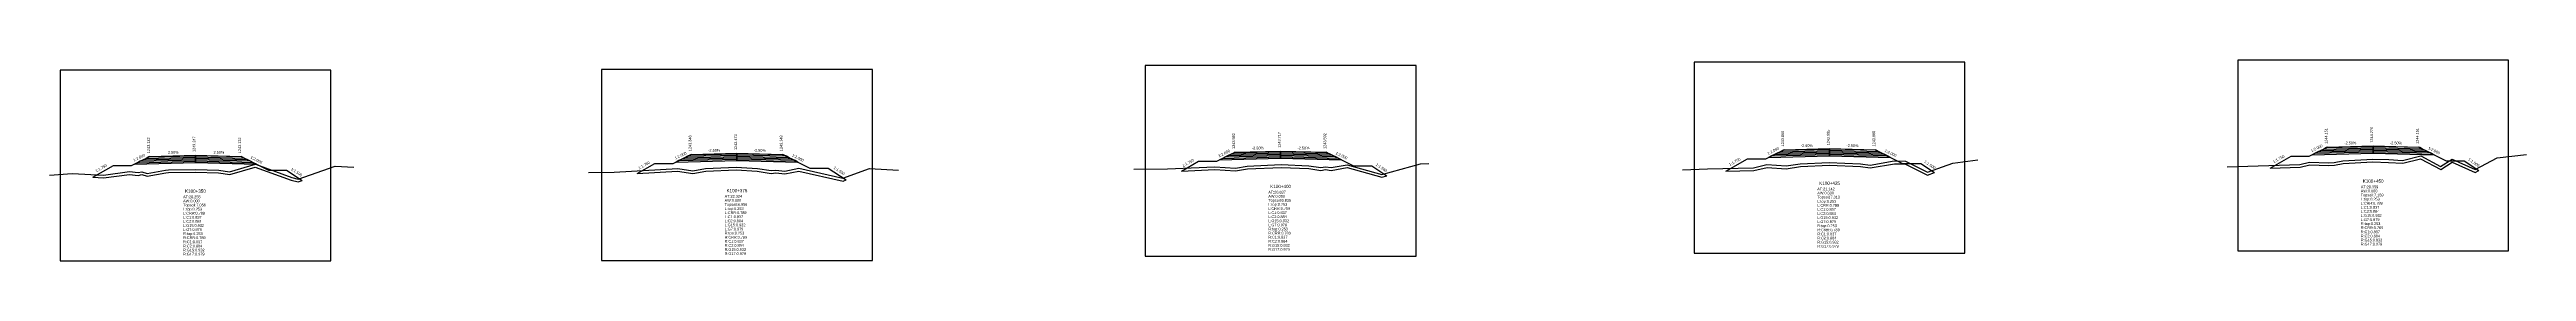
# Model space of a CAD drawing. Extents: x -7 to 78429, y 1189 to 1262.
# Drawn here: x 35540.2 to 35811.8, y 1231.6 to 1253.7 of the extents above; entities that cross this region are included whole.
import ezdxf
from ezdxf.enums import TextEntityAlignment as Align

# ---------------------------------------------------------------- set-up
doc = ezdxf.new("R2010")
doc.units = 0

msp = doc.modelspace()

# ---------------------------------------------------------------- linework, layer by layer
at = {"layer": 'A4_BORDER', "color": 7}
for points in [[(35541.321, 1231.628), (35571.021, 1231.628), (35571.021, 1252.628), (35541.321, 1252.628), (35541.321, 1231.628)], [(35600.711, 1231.687), (35630.411, 1231.687), (35630.411, 1252.687), (35600.711, 1252.687), (35600.711, 1231.687)], [(35660.336, 1232.142), (35690.036, 1232.142), (35690.036, 1253.142), (35660.336, 1253.142), (35660.336, 1232.142)], [(35720.545, 1232.496), (35750.245, 1232.496), (35750.245, 1253.496), (35720.545, 1253.496), (35720.545, 1232.496)], [(35780.158, 1232.728), (35809.858, 1232.728), (35809.858, 1253.728), (35780.158, 1253.728), (35780.158, 1232.728)]]:
    msp.add_lwpolyline(points, dxfattribs=at)
at = {"layer": 'CLEAR_GROUND', "color": 8}
for points in [[(35544.904, 1240.827), (35546.088, 1240.773), (35548.945, 1241.156), (35549.904, 1241.045), (35550.28, 1241.123), (35550.87, 1240.942), (35552.93, 1241.306), (35553.224, 1241.349), (35556.167, 1241.401), (35558.7, 1241.316), (35559.929, 1241.143), (35562.732, 1241.958), (35566.667, 1240.531), (35567.445, 1240.325), (35567.887, 1240.478)], [(35604.604, 1241.23), (35609.055, 1241.492), (35610.732, 1241.235), (35612.138, 1241.5), (35615.481, 1241.661), (35617.781, 1241.513), (35619.318, 1241.265), (35619.831, 1241.325), (35620.815, 1241.206), (35622.334, 1241.51), (35627.205, 1240.419), (35627.528, 1240.537)], [(35664.304, 1241.517), (35667.961, 1241.695), (35670.238, 1241.55), (35671.546, 1241.762), (35675.256, 1241.926), (35678.267, 1241.787), (35679.603, 1241.594), (35680.107, 1241.693), (35680.729, 1241.595), (35682.477, 1241.896), (35686.284, 1240.844), (35686.835, 1240.992)], [(35724.004, 1241.494), (35727.096, 1241.565), (35728.535, 1241.919), (35730.629, 1241.777), (35732.208, 1242.009), (35735.367, 1242.173), (35738.773, 1242.011), (35739.853, 1241.869), (35742.501, 1242.325), (35743.653, 1242.305), (35746.119, 1241.061), (35746.916, 1241.346)], [(35783.704, 1241.835), (35787.006, 1241.944), (35788.066, 1242.194), (35790.105, 1242.123), (35790.766, 1242.166), (35791.728, 1242.348), (35794.989, 1242.538), (35796.699, 1242.473), (35798.251, 1242.382), (35800.204, 1242.874), (35802.427, 1241.679), (35803.692, 1242.482), (35806.193, 1241.354), (35806.618, 1241.578)]]:
    msp.add_lwpolyline(points, dxfattribs=at)
at = {"layer": 'DESIGN_ROAD_TRIMMED', "color": 1}
for points in [[(35783.704, 1241.835), (35786.008, 1243.151), (35788.008, 1243.151), (35790.008, 1244.151), (35790.008, 1244.151), (35789.903, 1244.098), (35789.903, 1244.098), (35789.587, 1243.94), (35789.587, 1243.94), (35789.271, 1243.783), (35789.271, 1243.783), (35788.955, 1243.625), (35788.955, 1243.625), (35788.64, 1243.467), (35788.64, 1243.467), (35788.324, 1243.309), (35795.008, 1243.476), (35795.008, 1243.626), (35795.008, 1243.626), (35795.008, 1243.776), (35795.008, 1243.776), (35795.008, 1243.926), (35795.008, 1243.926), (35795.008, 1244.076), (35795.008, 1244.076), (35795.008, 1244.226), (35795.008, 1244.226), (35795.008, 1244.276), (35795.008, 1244.276), (35795.008, 1244.276), (35795.008, 1244.276), (35795.008, 1244.276), (35795.008, 1244.226), (35795.008, 1244.226), (35795.008, 1244.076), (35795.008, 1244.076), (35795.008, 1243.926), (35795.008, 1243.926), (35795.008, 1243.776), (35795.008, 1243.776), (35795.008, 1243.626), (35795.008, 1243.626), (35795.008, 1243.476), (35801.692, 1243.309), (35801.377, 1243.467), (35801.377, 1243.467), (35801.061, 1243.625), (35801.061, 1243.625), (35800.745, 1243.783), (35800.745, 1243.783), (35800.429, 1243.94), (35800.429, 1243.94), (35800.113, 1244.098), (35800.113, 1244.098), (35800.008, 1244.151), (35800.008, 1244.151), (35803.008, 1242.651), (35805.008, 1242.651), (35806.618, 1241.578)], [(35544.904, 1240.827), (35547.171, 1242.122), (35549.171, 1242.122), (35551.171, 1243.122), (35551.171, 1243.122), (35551.066, 1243.069), (35551.066, 1243.069), (35550.75, 1242.911), (35550.75, 1242.911), (35550.434, 1242.754), (35550.434, 1242.754), (35550.119, 1242.596), (35550.119, 1242.596), (35549.803, 1242.438), (35549.803, 1242.438), (35549.487, 1242.28), (35556.171, 1242.447), (35556.171, 1242.597), (35556.171, 1242.597), (35556.171, 1242.747), (35556.171, 1242.747), (35556.171, 1242.897), (35556.171, 1242.897), (35556.171, 1243.047), (35556.171, 1243.047), (35556.171, 1243.197), (35556.171, 1243.197), (35556.171, 1243.247), (35556.171, 1243.247), (35556.171, 1243.247), (35556.171, 1243.247), (35556.171, 1243.247), (35556.171, 1243.197), (35556.171, 1243.197), (35556.171, 1243.047), (35556.171, 1243.047), (35556.171, 1242.897), (35556.171, 1242.897), (35556.171, 1242.747), (35556.171, 1242.747), (35556.171, 1242.597), (35556.171, 1242.597), (35556.171, 1242.447), (35562.855, 1242.28), (35562.54, 1242.438), (35562.54, 1242.438), (35562.224, 1242.596), (35562.224, 1242.596), (35561.908, 1242.754), (35561.908, 1242.754), (35561.592, 1242.911), (35561.592, 1242.911), (35561.276, 1243.069), (35561.276, 1243.069), (35561.171, 1243.122), (35561.171, 1243.122), (35564.171, 1241.622), (35566.171, 1241.622), (35567.887, 1240.478)], [(35604.604, 1241.23), (35606.561, 1242.348), (35608.561, 1242.348), (35610.561, 1243.348), (35610.561, 1243.348), (35610.456, 1243.295), (35610.456, 1243.295), (35610.14, 1243.137), (35610.14, 1243.137), (35609.824, 1242.98), (35609.824, 1242.98), (35609.509, 1242.822), (35609.509, 1242.822), (35609.193, 1242.664), (35609.193, 1242.664), (35608.877, 1242.506), (35615.561, 1242.673), (35615.561, 1242.823), (35615.561, 1242.823), (35615.561, 1242.973), (35615.561, 1242.973), (35615.561, 1243.123), (35615.561, 1243.123), (35615.561, 1243.273), (35615.561, 1243.273), (35615.561, 1243.423), (35615.561, 1243.423), (35615.561, 1243.473), (35615.561, 1243.473), (35615.561, 1243.473), (35615.561, 1243.473), (35615.561, 1243.473), (35615.561, 1243.423), (35615.561, 1243.423), (35615.561, 1243.273), (35615.561, 1243.273), (35615.561, 1243.123), (35615.561, 1243.123), (35615.561, 1242.973), (35615.561, 1242.973), (35615.561, 1242.823), (35615.561, 1242.823), (35615.561, 1242.673), (35622.245, 1242.506), (35621.93, 1242.664), (35621.93, 1242.664), (35621.614, 1242.822), (35621.614, 1242.822), (35621.298, 1242.98), (35621.298, 1242.98), (35620.982, 1243.137), (35620.982, 1243.137), (35620.666, 1243.295), (35620.666, 1243.295), (35620.561, 1243.348), (35620.561, 1243.348), (35623.561, 1241.848), (35625.561, 1241.848), (35627.528, 1240.537)], [(35664.304, 1241.517), (35666.186, 1242.592), (35668.186, 1242.592), (35670.186, 1243.592), (35670.186, 1243.592), (35670.08, 1243.539), (35670.08, 1243.539), (35669.765, 1243.381), (35669.765, 1243.381), (35669.449, 1243.224), (35669.449, 1243.224), (35669.133, 1243.066), (35669.133, 1243.066), (35668.817, 1242.908), (35668.817, 1242.908), (35668.501, 1242.75), (35675.186, 1242.917), (35675.186, 1243.067), (35675.186, 1243.067), (35675.186, 1243.217), (35675.186, 1243.217), (35675.186, 1243.367), (35675.186, 1243.367), (35675.186, 1243.517), (35675.186, 1243.517), (35675.186, 1243.667), (35675.186, 1243.667), (35675.186, 1243.717), (35675.186, 1243.717), (35675.186, 1243.717), (35675.186, 1243.717), (35675.186, 1243.717), (35675.186, 1243.667), (35675.186, 1243.667), (35675.186, 1243.517), (35675.186, 1243.517), (35675.186, 1243.367), (35675.186, 1243.367), (35675.186, 1243.217), (35675.186, 1243.217), (35675.186, 1243.067), (35675.186, 1243.067), (35675.186, 1242.917), (35681.87, 1242.75), (35681.554, 1242.908), (35681.554, 1242.908), (35681.238, 1243.066), (35681.238, 1243.066), (35680.922, 1243.224), (35680.922, 1243.224), (35680.607, 1243.381), (35680.607, 1243.381), (35680.291, 1243.539), (35680.291, 1243.539), (35680.186, 1243.592), (35680.186, 1243.592), (35683.186, 1242.092), (35685.186, 1242.092), (35686.835, 1240.992)], [(35724.004, 1241.494), (35726.395, 1242.86), (35728.395, 1242.86), (35730.395, 1243.86), (35730.395, 1243.86), (35730.29, 1243.807), (35730.29, 1243.807), (35729.974, 1243.649), (35729.974, 1243.649), (35729.658, 1243.492), (35729.658, 1243.492), (35729.343, 1243.334), (35729.343, 1243.334), (35729.027, 1243.176), (35729.027, 1243.176), (35728.711, 1243.018), (35735.395, 1243.185), (35735.395, 1243.335), (35735.395, 1243.335), (35735.395, 1243.485), (35735.395, 1243.485), (35735.395, 1243.635), (35735.395, 1243.635), (35735.395, 1243.785), (35735.395, 1243.785), (35735.395, 1243.935), (35735.395, 1243.935), (35735.395, 1243.985), (35735.395, 1243.985), (35735.395, 1243.985), (35735.395, 1243.985), (35735.395, 1243.985), (35735.395, 1243.935), (35735.395, 1243.935), (35735.395, 1243.785), (35735.395, 1243.785), (35735.395, 1243.635), (35735.395, 1243.635), (35735.395, 1243.485), (35735.395, 1243.485), (35735.395, 1243.335), (35735.395, 1243.335), (35735.395, 1243.185), (35742.079, 1243.018), (35741.764, 1243.176), (35741.764, 1243.176), (35741.448, 1243.334), (35741.448, 1243.334), (35741.132, 1243.492), (35741.132, 1243.492), (35740.816, 1243.649), (35740.816, 1243.649), (35740.5, 1243.807), (35740.5, 1243.807), (35740.395, 1243.86), (35740.395, 1243.86), (35743.395, 1242.36), (35745.395, 1242.36), (35746.916, 1241.346)]]:
    msp.add_lwpolyline(points, dxfattribs=at)
at = {"layer": 'FINISHED_ROAD', "color": 2}
for points in [[(35786.008, 1243.151), (35788.008, 1243.151), (35790.008, 1244.151), (35790.008, 1244.151), (35795.008, 1244.276), (35800.008, 1244.151), (35800.008, 1244.151), (35803.008, 1242.651), (35805.008, 1242.651)], [(35547.171, 1242.122), (35549.171, 1242.122), (35551.171, 1243.122), (35551.171, 1243.122), (35556.171, 1243.247), (35561.171, 1243.122), (35561.171, 1243.122), (35564.171, 1241.622), (35566.171, 1241.622)], [(35606.561, 1242.348), (35608.561, 1242.348), (35610.561, 1243.348), (35610.561, 1243.348), (35615.561, 1243.473), (35620.561, 1243.348), (35620.561, 1243.348), (35623.561, 1241.848), (35625.561, 1241.848)], [(35666.186, 1242.592), (35668.186, 1242.592), (35670.186, 1243.592), (35670.186, 1243.592), (35675.186, 1243.717), (35680.186, 1243.592), (35680.186, 1243.592), (35683.186, 1242.092), (35685.186, 1242.092)], [(35726.395, 1242.86), (35728.395, 1242.86), (35730.395, 1243.86), (35730.395, 1243.86), (35735.395, 1243.985), (35740.395, 1243.86), (35740.395, 1243.86), (35743.395, 1242.36), (35745.395, 1242.36)]]:
    msp.add_lwpolyline(points, dxfattribs=at)
at = {"layer": 'LAYER_0', "color": 4}
for points in [[(35790.008, 1244.151), (35789.903, 1244.098), (35795.008, 1244.226), (35795.008, 1244.276)], [(35551.171, 1243.122), (35551.066, 1243.069), (35556.171, 1243.197), (35556.171, 1243.247)], [(35610.561, 1243.348), (35610.456, 1243.295), (35615.561, 1243.423), (35615.561, 1243.473)], [(35670.186, 1243.592), (35670.08, 1243.539), (35675.186, 1243.667), (35675.186, 1243.717)], [(35730.395, 1243.86), (35730.29, 1243.807), (35735.395, 1243.935), (35735.395, 1243.985)]]:
    msp.add_lwpolyline(points, dxfattribs=at)
at = {"layer": 'LAYER_1', "color": 4}
for points in [[(35789.903, 1244.098), (35789.587, 1243.94), (35795.008, 1244.076), (35795.008, 1244.226)], [(35551.066, 1243.069), (35550.75, 1242.911), (35556.171, 1243.047), (35556.171, 1243.197)], [(35610.456, 1243.295), (35610.14, 1243.137), (35615.561, 1243.273), (35615.561, 1243.423)], [(35670.08, 1243.539), (35669.765, 1243.381), (35675.186, 1243.517), (35675.186, 1243.667)], [(35730.29, 1243.807), (35729.974, 1243.649), (35735.395, 1243.785), (35735.395, 1243.935)]]:
    msp.add_lwpolyline(points, dxfattribs=at)
at = {"layer": 'LAYER_10', "color": 6}
for points in [[(35562.224, 1242.596), (35562.54, 1242.438), (35556.171, 1242.597), (35556.171, 1242.747)], [(35621.614, 1242.822), (35621.93, 1242.664), (35615.561, 1242.823), (35615.561, 1242.973)], [(35681.238, 1243.066), (35681.554, 1242.908), (35675.186, 1243.067), (35675.186, 1243.217)], [(35741.448, 1243.334), (35741.764, 1243.176), (35735.395, 1243.335), (35735.395, 1243.485)], [(35801.061, 1243.625), (35801.377, 1243.467), (35795.008, 1243.626), (35795.008, 1243.776)]]:
    msp.add_lwpolyline(points, dxfattribs=at)
at = {"layer": 'LAYER_11', "color": 6}
for points in [[(35562.54, 1242.438), (35562.855, 1242.28), (35556.171, 1242.447), (35556.171, 1242.597)], [(35621.93, 1242.664), (35622.245, 1242.506), (35615.561, 1242.673), (35615.561, 1242.823)], [(35681.554, 1242.908), (35681.87, 1242.75), (35675.186, 1242.917), (35675.186, 1243.067)], [(35741.764, 1243.176), (35742.079, 1243.018), (35735.395, 1243.185), (35735.395, 1243.335)], [(35801.377, 1243.467), (35801.692, 1243.309), (35795.008, 1243.476), (35795.008, 1243.626)]]:
    msp.add_lwpolyline(points, dxfattribs=at)
at = {"layer": 'LAYER_2', "color": 4}
for points in [[(35550.75, 1242.911), (35550.434, 1242.754), (35556.171, 1242.897), (35556.171, 1243.047)], [(35610.14, 1243.137), (35609.824, 1242.98), (35615.561, 1243.123), (35615.561, 1243.273)], [(35669.765, 1243.381), (35669.449, 1243.224), (35675.186, 1243.367), (35675.186, 1243.517)], [(35729.974, 1243.649), (35729.658, 1243.492), (35735.395, 1243.635), (35735.395, 1243.785)], [(35789.587, 1243.94), (35789.271, 1243.783), (35795.008, 1243.926), (35795.008, 1244.076)]]:
    msp.add_lwpolyline(points, dxfattribs=at)
at = {"layer": 'LAYER_3', "color": 4}
for points in [[(35550.434, 1242.754), (35550.119, 1242.596), (35556.171, 1242.747), (35556.171, 1242.897)], [(35609.824, 1242.98), (35609.509, 1242.822), (35615.561, 1242.973), (35615.561, 1243.123)], [(35669.449, 1243.224), (35669.133, 1243.066), (35675.186, 1243.217), (35675.186, 1243.367)], [(35729.658, 1243.492), (35729.343, 1243.334), (35735.395, 1243.485), (35735.395, 1243.635)], [(35789.271, 1243.783), (35788.955, 1243.625), (35795.008, 1243.776), (35795.008, 1243.926)]]:
    msp.add_lwpolyline(points, dxfattribs=at)
at = {"layer": 'LAYER_4', "color": 4}
for points in [[(35550.119, 1242.596), (35549.803, 1242.438), (35556.171, 1242.597), (35556.171, 1242.747)], [(35609.509, 1242.822), (35609.193, 1242.664), (35615.561, 1242.823), (35615.561, 1242.973)], [(35669.133, 1243.066), (35668.817, 1242.908), (35675.186, 1243.067), (35675.186, 1243.217)], [(35729.343, 1243.334), (35729.027, 1243.176), (35735.395, 1243.335), (35735.395, 1243.485)], [(35788.955, 1243.625), (35788.64, 1243.467), (35795.008, 1243.626), (35795.008, 1243.776)]]:
    msp.add_lwpolyline(points, dxfattribs=at)
at = {"layer": 'LAYER_5', "color": 4}
for points in [[(35549.803, 1242.438), (35549.487, 1242.28), (35556.171, 1242.447), (35556.171, 1242.597)], [(35609.193, 1242.664), (35608.877, 1242.506), (35615.561, 1242.673), (35615.561, 1242.823)], [(35668.817, 1242.908), (35668.501, 1242.75), (35675.186, 1242.917), (35675.186, 1243.067)], [(35729.027, 1243.176), (35728.711, 1243.018), (35735.395, 1243.185), (35735.395, 1243.335)], [(35788.64, 1243.467), (35788.324, 1243.309), (35795.008, 1243.476), (35795.008, 1243.626)]]:
    msp.add_lwpolyline(points, dxfattribs=at)
at = {"layer": 'LAYER_6', "color": 6}
for points in [[(35800.008, 1244.151), (35800.113, 1244.098), (35795.008, 1244.226), (35795.008, 1244.276)], [(35561.171, 1243.122), (35561.276, 1243.069), (35556.171, 1243.197), (35556.171, 1243.247)], [(35620.561, 1243.348), (35620.666, 1243.295), (35615.561, 1243.423), (35615.561, 1243.473)], [(35680.186, 1243.592), (35680.291, 1243.539), (35675.186, 1243.667), (35675.186, 1243.717)], [(35740.395, 1243.86), (35740.5, 1243.807), (35735.395, 1243.935), (35735.395, 1243.985)]]:
    msp.add_lwpolyline(points, dxfattribs=at)
at = {"layer": 'LAYER_7', "color": 6}
for points in [[(35800.113, 1244.098), (35800.429, 1243.94), (35795.008, 1244.076), (35795.008, 1244.226)], [(35561.276, 1243.069), (35561.592, 1242.911), (35556.171, 1243.047), (35556.171, 1243.197)], [(35620.666, 1243.295), (35620.982, 1243.137), (35615.561, 1243.273), (35615.561, 1243.423)], [(35680.291, 1243.539), (35680.607, 1243.381), (35675.186, 1243.517), (35675.186, 1243.667)], [(35740.5, 1243.807), (35740.816, 1243.649), (35735.395, 1243.785), (35735.395, 1243.935)]]:
    msp.add_lwpolyline(points, dxfattribs=at)
at = {"layer": 'LAYER_8', "color": 6}
for points in [[(35561.592, 1242.911), (35561.908, 1242.754), (35556.171, 1242.897), (35556.171, 1243.047)], [(35620.982, 1243.137), (35621.298, 1242.98), (35615.561, 1243.123), (35615.561, 1243.273)], [(35680.607, 1243.381), (35680.922, 1243.224), (35675.186, 1243.367), (35675.186, 1243.517)], [(35740.816, 1243.649), (35741.132, 1243.492), (35735.395, 1243.635), (35735.395, 1243.785)], [(35800.429, 1243.94), (35800.745, 1243.783), (35795.008, 1243.926), (35795.008, 1244.076)]]:
    msp.add_lwpolyline(points, dxfattribs=at)
at = {"layer": 'LAYER_9', "color": 6}
for points in [[(35561.908, 1242.754), (35562.224, 1242.596), (35556.171, 1242.747), (35556.171, 1242.897)], [(35621.298, 1242.98), (35621.614, 1242.822), (35615.561, 1242.973), (35615.561, 1243.123)], [(35680.922, 1243.224), (35681.238, 1243.066), (35675.186, 1243.217), (35675.186, 1243.367)], [(35741.132, 1243.492), (35741.448, 1243.334), (35735.395, 1243.485), (35735.395, 1243.635)], [(35800.745, 1243.783), (35801.061, 1243.625), (35795.008, 1243.776), (35795.008, 1243.926)]]:
    msp.add_lwpolyline(points, dxfattribs=at)
at = {"layer": 'NATURAL_GROUND', "color": 3}
for points in [[(35540.168, 1241.067), (35542.638, 1241.23), (35546.075, 1241.074), (35548.942, 1241.458), (35549.89, 1241.348), (35550.294, 1241.432), (35550.889, 1241.25), (35552.882, 1241.603), (35553.199, 1241.649), (35556.169, 1241.701), (35558.726, 1241.616), (35559.907, 1241.449), (35562.742, 1242.274), (35566.756, 1240.818), (35567.433, 1240.639), (35571.498, 1242.047), (35573.548, 1241.928)], [(35599.295, 1241.374), (35602.077, 1241.381), (35609.069, 1241.794), (35610.727, 1241.539), (35612.103, 1241.798), (35615.483, 1241.962), (35617.814, 1241.811), (35619.324, 1241.568), (35619.831, 1241.627), (35620.803, 1241.51), (35622.337, 1241.817), (35627.185, 1240.731), (35630.08, 1241.788), (35633.27, 1241.627)], [(35659.073, 1241.709), (35662.784, 1241.743), (35667.964, 1241.995), (35670.224, 1241.851), (35671.516, 1242.061), (35675.257, 1242.227), (35678.296, 1242.086), (35679.596, 1241.898), (35680.102, 1241.998), (35680.727, 1241.899), (35682.493, 1242.203), (35686.285, 1241.155), (35690.523, 1242.296), (35691.427, 1242.34)], [(35719.255, 1241.668), (35721.997, 1241.748), (35727.056, 1241.864), (35728.508, 1242.222), (35730.617, 1242.078), (35732.178, 1242.308), (35735.366, 1242.474), (35738.8, 1242.31), (35739.847, 1242.172), (35742.478, 1242.625), (35743.727, 1242.604), (35746.139, 1241.387), (35748.927, 1242.382), (35751.67, 1242.741)], [(35778.983, 1241.978), (35786.966, 1242.243), (35788.036, 1242.495), (35790.1, 1242.423), (35790.728, 1242.465), (35791.691, 1242.646), (35794.986, 1242.838), (35796.713, 1242.773), (35798.222, 1242.685), (35800.244, 1243.193), (35802.414, 1242.026), (35803.668, 1242.822), (35806.183, 1241.688), (35808.603, 1242.961), (35811.824, 1243.348)]]:
    msp.add_lwpolyline(points, dxfattribs=at)
at = {"layer": 'STRUCTURE_LEFT', "color": 4}
for points in [[(35790.008, 1244.151), (35789.903, 1244.098), (35789.903, 1244.098), (35789.587, 1243.94), (35789.587, 1243.94), (35789.271, 1243.783), (35789.271, 1243.783), (35788.955, 1243.625), (35788.955, 1243.625), (35788.64, 1243.467), (35788.64, 1243.467), (35788.324, 1243.309), (35795.008, 1243.476), (35795.008, 1243.626), (35795.008, 1243.626), (35795.008, 1243.776), (35795.008, 1243.776), (35795.008, 1243.926), (35795.008, 1243.926), (35795.008, 1244.076), (35795.008, 1244.076), (35795.008, 1244.226), (35795.008, 1244.226), (35795.008, 1244.276), (35795.008, 1244.276)], [(35551.171, 1243.122), (35551.066, 1243.069), (35551.066, 1243.069), (35550.75, 1242.911), (35550.75, 1242.911), (35550.434, 1242.754), (35550.434, 1242.754), (35550.119, 1242.596), (35550.119, 1242.596), (35549.803, 1242.438), (35549.803, 1242.438), (35549.487, 1242.28), (35556.171, 1242.447), (35556.171, 1242.597), (35556.171, 1242.597), (35556.171, 1242.747), (35556.171, 1242.747), (35556.171, 1242.897), (35556.171, 1242.897), (35556.171, 1243.047), (35556.171, 1243.047), (35556.171, 1243.197), (35556.171, 1243.197), (35556.171, 1243.247), (35556.171, 1243.247)], [(35610.561, 1243.348), (35610.456, 1243.295), (35610.456, 1243.295), (35610.14, 1243.137), (35610.14, 1243.137), (35609.824, 1242.98), (35609.824, 1242.98), (35609.509, 1242.822), (35609.509, 1242.822), (35609.193, 1242.664), (35609.193, 1242.664), (35608.877, 1242.506), (35615.561, 1242.673), (35615.561, 1242.823), (35615.561, 1242.823), (35615.561, 1242.973), (35615.561, 1242.973), (35615.561, 1243.123), (35615.561, 1243.123), (35615.561, 1243.273), (35615.561, 1243.273), (35615.561, 1243.423), (35615.561, 1243.423), (35615.561, 1243.473), (35615.561, 1243.473)], [(35670.186, 1243.592), (35670.08, 1243.539), (35670.08, 1243.539), (35669.765, 1243.381), (35669.765, 1243.381), (35669.449, 1243.224), (35669.449, 1243.224), (35669.133, 1243.066), (35669.133, 1243.066), (35668.817, 1242.908), (35668.817, 1242.908), (35668.501, 1242.75), (35675.186, 1242.917), (35675.186, 1243.067), (35675.186, 1243.067), (35675.186, 1243.217), (35675.186, 1243.217), (35675.186, 1243.367), (35675.186, 1243.367), (35675.186, 1243.517), (35675.186, 1243.517), (35675.186, 1243.667), (35675.186, 1243.667), (35675.186, 1243.717), (35675.186, 1243.717)], [(35730.395, 1243.86), (35730.29, 1243.807), (35730.29, 1243.807), (35729.974, 1243.649), (35729.974, 1243.649), (35729.658, 1243.492), (35729.658, 1243.492), (35729.343, 1243.334), (35729.343, 1243.334), (35729.027, 1243.176), (35729.027, 1243.176), (35728.711, 1243.018), (35735.395, 1243.185), (35735.395, 1243.335), (35735.395, 1243.335), (35735.395, 1243.485), (35735.395, 1243.485), (35735.395, 1243.635), (35735.395, 1243.635), (35735.395, 1243.785), (35735.395, 1243.785), (35735.395, 1243.935), (35735.395, 1243.935), (35735.395, 1243.985), (35735.395, 1243.985)]]:
    msp.add_lwpolyline(points, dxfattribs=at)
at = {"layer": 'STRUCTURE_RIGHT', "color": 6}
for points in [[(35795.008, 1244.276), (35795.008, 1244.276), (35795.008, 1244.226), (35795.008, 1244.226), (35795.008, 1244.076), (35795.008, 1244.076), (35795.008, 1243.926), (35795.008, 1243.926), (35795.008, 1243.776), (35795.008, 1243.776), (35795.008, 1243.626), (35795.008, 1243.626), (35795.008, 1243.476), (35801.692, 1243.309), (35801.377, 1243.467), (35801.377, 1243.467), (35801.061, 1243.625), (35801.061, 1243.625), (35800.745, 1243.783), (35800.745, 1243.783), (35800.429, 1243.94), (35800.429, 1243.94), (35800.113, 1244.098), (35800.113, 1244.098), (35800.008, 1244.151)], [(35556.171, 1243.247), (35556.171, 1243.247), (35556.171, 1243.197), (35556.171, 1243.197), (35556.171, 1243.047), (35556.171, 1243.047), (35556.171, 1242.897), (35556.171, 1242.897), (35556.171, 1242.747), (35556.171, 1242.747), (35556.171, 1242.597), (35556.171, 1242.597), (35556.171, 1242.447), (35562.855, 1242.28), (35562.54, 1242.438), (35562.54, 1242.438), (35562.224, 1242.596), (35562.224, 1242.596), (35561.908, 1242.754), (35561.908, 1242.754), (35561.592, 1242.911), (35561.592, 1242.911), (35561.276, 1243.069), (35561.276, 1243.069), (35561.171, 1243.122)], [(35615.561, 1243.473), (35615.561, 1243.473), (35615.561, 1243.423), (35615.561, 1243.423), (35615.561, 1243.273), (35615.561, 1243.273), (35615.561, 1243.123), (35615.561, 1243.123), (35615.561, 1242.973), (35615.561, 1242.973), (35615.561, 1242.823), (35615.561, 1242.823), (35615.561, 1242.673), (35622.245, 1242.506), (35621.93, 1242.664), (35621.93, 1242.664), (35621.614, 1242.822), (35621.614, 1242.822), (35621.298, 1242.98), (35621.298, 1242.98), (35620.982, 1243.137), (35620.982, 1243.137), (35620.666, 1243.295), (35620.666, 1243.295), (35620.561, 1243.348)], [(35675.186, 1243.717), (35675.186, 1243.717), (35675.186, 1243.667), (35675.186, 1243.667), (35675.186, 1243.517), (35675.186, 1243.517), (35675.186, 1243.367), (35675.186, 1243.367), (35675.186, 1243.217), (35675.186, 1243.217), (35675.186, 1243.067), (35675.186, 1243.067), (35675.186, 1242.917), (35681.87, 1242.75), (35681.554, 1242.908), (35681.554, 1242.908), (35681.238, 1243.066), (35681.238, 1243.066), (35680.922, 1243.224), (35680.922, 1243.224), (35680.607, 1243.381), (35680.607, 1243.381), (35680.291, 1243.539), (35680.291, 1243.539), (35680.186, 1243.592)], [(35735.395, 1243.985), (35735.395, 1243.985), (35735.395, 1243.935), (35735.395, 1243.935), (35735.395, 1243.785), (35735.395, 1243.785), (35735.395, 1243.635), (35735.395, 1243.635), (35735.395, 1243.485), (35735.395, 1243.485), (35735.395, 1243.335), (35735.395, 1243.335), (35735.395, 1243.185), (35742.079, 1243.018), (35741.764, 1243.176), (35741.764, 1243.176), (35741.448, 1243.334), (35741.448, 1243.334), (35741.132, 1243.492), (35741.132, 1243.492), (35740.816, 1243.649), (35740.816, 1243.649), (35740.5, 1243.807), (35740.5, 1243.807), (35740.395, 1243.86)]]:
    msp.add_lwpolyline(points, dxfattribs=at)

# ---------------------------------------------------------------- texts
at = {"layer": 'INFO_TEXT'}
for s, p in [('AT:20.255', (35554.821, 1238.528)), ('AT:22.324', (35614.211, 1238.587)), ('AT:20.637', (35673.836, 1239.042)), ('AW:0.000', (35673.836, 1238.592)), ('AT:21.142', (35734.045, 1239.396)), ('AW:0.000', (35734.045, 1238.946)), ('Topsoil:7.013', (35734.045, 1238.496)), ('AT:20.359', (35793.658, 1239.628)), ('AW:0.000', (35793.658, 1239.178)), ('Topsoil:7.159', (35793.658, 1238.728)), ('AW:0.000', (35554.821, 1238.078)), ('Topsoil:7.056', (35554.821, 1237.628)), ('L:top:0.253', (35554.821, 1237.178)), ('L:CRR:0.789', (35554.821, 1236.728)), ('L:C1:0.837', (35554.821, 1236.278)), ('L:C2:0.884', (35554.821, 1235.828)), ('AW:0.000', (35614.211, 1238.137)), ('Topsoil:6.956', (35614.211, 1237.687)), ('L:top:0.253', (35614.211, 1237.237)), ('L:CRR:0.789', (35614.211, 1236.787)), ('L:C1:0.837', (35614.211, 1236.337)), ('L:C2:0.884', (35614.211, 1235.887)), ('Topsoil:6.835', (35673.836, 1238.142)), ('L:top:0.253', (35673.836, 1237.692)), ('L:CRR:0.789', (35673.836, 1237.242)), ('L:C1:0.837', (35673.836, 1236.792)), ('L:C2:0.884', (35673.836, 1236.342)), ('L:G15:0.932', (35673.836, 1235.892)), ('L:top:0.253', (35734.045, 1238.046)), ('L:CRR:0.789', (35734.045, 1237.596)), ('L:C1:0.837', (35734.045, 1237.146)), ('L:C2:0.884', (35734.045, 1236.696)), ('L:G15:0.932', (35734.045, 1236.246)), ('L:G7:0.979', (35734.045, 1235.796)), ('L:top:0.253', (35793.658, 1238.278)), ('L:CRR:0.789', (35793.658, 1237.828)), ('L:C1:0.837', (35793.658, 1237.378)), ('L:C2:0.884', (35793.658, 1236.928)), ('L:G15:0.932', (35793.658, 1236.478)), ('L:G7:0.979', (35793.658, 1236.028)), ('L:G15:0.932', (35554.821, 1235.378)), ('L:G7:0.979', (35554.821, 1234.928)), ('R:top:0.253', (35554.821, 1234.478)), ('R:CRR:0.789', (35554.821, 1234.028)), ('R:C1:0.837', (35554.821, 1233.578)), ('R:C2:0.884', (35554.821, 1233.128)), ('L:G15:0.932', (35614.211, 1235.437)), ('L:G7:0.979', (35614.211, 1234.987)), ('R:top:0.253', (35614.211, 1234.537)), ('R:CRR:0.789', (35614.211, 1234.087)), ('R:C1:0.837', (35614.211, 1233.637)), ('R:C2:0.884', (35614.211, 1233.187)), ('L:G7:0.979', (35673.836, 1235.442)), ('R:top:0.253', (35673.836, 1234.992)), ('R:CRR:0.789', (35673.836, 1234.542)), ('R:C1:0.837', (35673.836, 1234.092)), ('R:C2:0.884', (35673.836, 1233.642)), ('R:G15:0.932', (35673.836, 1233.192)), ('R:top:0.253', (35734.045, 1235.346)), ('R:CRR:0.789', (35734.045, 1234.896)), ('R:C1:0.837', (35734.045, 1234.446)), ('R:C2:0.884', (35734.045, 1233.996)), ('R:G15:0.932', (35734.045, 1233.546)), ('R:G17:0.979', (35734.045, 1233.096)), ('R:top:0.253', (35793.658, 1235.578)), ('R:CRR:0.789', (35793.658, 1235.128)), ('R:C1:0.837', (35793.658, 1234.678)), ('R:C2:0.884', (35793.658, 1234.228)), ('R:G15:0.932', (35793.658, 1233.778)), ('R:G17:0.979', (35793.658, 1233.328)), ('R:G15:0.932', (35554.821, 1232.678)), ('R:G17:0.979', (35554.821, 1232.228)), ('R:G15:0.932', (35614.211, 1232.737)), ('R:G17:0.979', (35614.211, 1232.287)), ('R:G17:0.979', (35673.836, 1232.742))]:
    msp.add_text(s, height=0.3, dxfattribs=at).set_placement(p)
at = {"layer": 'LEFT_TEXT_H'}
for s, p in [('1243.122', (35551.171, 1243.482)), ('1243.348', (35610.561, 1243.708)), ('1243.592', (35670.186, 1243.952)), ('1243.860', (35730.395, 1244.22)), ('1244.151', (35790.008, 1244.511))]:
    msp.add_text(s, height=0.3, rotation=90, dxfattribs=at).set_placement(p)
at = {"layer": 'POINT_TEXT_H'}
for s, p in [('1243.247', (35556.171, 1243.607)), ('1243.473', (35615.561, 1243.833)), ('1243.717', (35675.186, 1244.077)), ('1243.985', (35735.395, 1244.345)), ('1244.276', (35795.008, 1244.636))]:
    msp.add_text(s, height=0.3, rotation=90, dxfattribs=at).set_placement(p)
at = {"layer": 'RIGHT_TEXT_H'}
for s, p in [('1243.122', (35561.171, 1243.482)), ('1243.348', (35620.561, 1243.708)), ('1243.592', (35680.186, 1243.952)), ('1243.860', (35740.395, 1244.22)), ('1244.151', (35800.008, 1244.511))]:
    msp.add_text(s, height=0.3, rotation=90, dxfattribs=at).set_placement(p)
at = {"layer": 'SLOPE_left'}
for s, rotation, p in [('1:2.000', 26.565, (35788.928, 1243.812)), ('1:1.750', 29.745, (35545.949, 1241.631)), ('1:2.000', 26.565, (35550.091, 1242.783)), ('1:1.750', 29.745, (35605.494, 1241.945)), ('1:2.000', 26.565, (35609.481, 1243.009)), ('1:1.750', 29.745, (35665.156, 1242.211)), ('1:2.000', 26.565, (35669.105, 1243.253)), ('1:1.750', 29.745, (35725.111, 1242.333)), ('1:2.000', 26.565, (35729.315, 1243.521)), ('1:1.750', 29.745, (35784.767, 1242.649))]:
    msp.add_text(s, height=0.3, rotation=rotation, dxfattribs=at).set_placement(p, align=Align.BOTTOM_CENTER)
at = {"layer": 'SLOPE_right'}
for s, rotation, p in [('1:2.000', -26.565, (35562.752, 1242.533)), ('1:1.500', -33.69, (35567.129, 1241.2)), ('1:2.000', -26.565, (35622.142, 1242.759)), ('1:1.500', -33.69, (35626.644, 1241.342)), ('1:2.000', -26.565, (35681.766, 1243.003)), ('1:1.500', -33.69, (35686.11, 1241.692)), ('1:2.000', -26.565, (35741.976, 1243.271)), ('1:1.500', -33.69, (35746.256, 1242.003)), ('1:2.000', -26.565, (35801.589, 1243.562)), ('1:1.500', -33.69, (35805.913, 1242.264))]:
    msp.add_text(s, height=0.3, rotation=rotation, dxfattribs=at).set_placement(p, align=Align.BOTTOM_CENTER)
at = {"layer": 'SLOPE_TEXT'}
for p in [(35672.686, 1243.895), (35677.686, 1243.895), (35732.895, 1244.162), (35737.895, 1244.162), (35792.508, 1244.454), (35797.508, 1244.454), (35553.671, 1243.425), (35558.671, 1243.425), (35613.061, 1243.65), (35618.061, 1243.65)]:
    msp.add_text('-2.50%', height=0.3, dxfattribs=at).set_placement(p, align=Align.CENTER)
at = {"layer": 'STATION_TITLE'}
for s, p in [('K100+350', (35556.171, 1239.128)), ('K100+375', (35615.561, 1239.187)), ('K100+400', (35675.186, 1239.642)), ('K100+425', (35735.395, 1239.996)), ('K100+450', (35795.008, 1240.228))]:
    msp.add_text(s, height=0.36, dxfattribs=at).set_placement(p, align=Align.CENTER)

doc.saveas('drawing.dxf')
